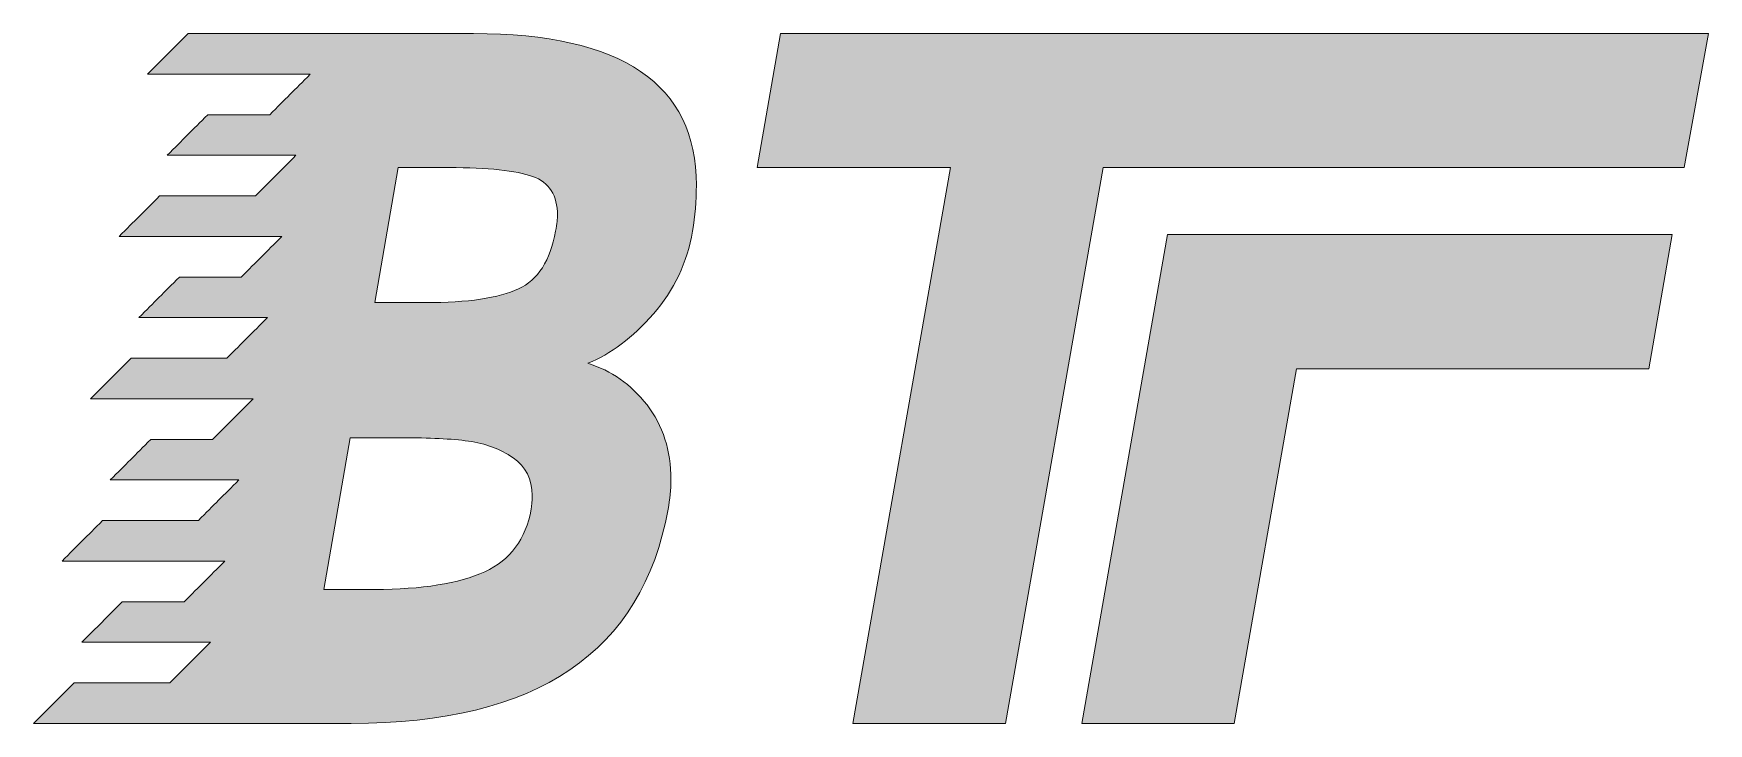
# Model space of a CAD drawing. Extents: x 433 to 1419, y -743 to -337.
import ezdxf

# ---------------------------------------------------------------- set-up
doc = ezdxf.new("R2010")
doc.units = 0
doc.header["$MEASUREMENT"] = 0
doc.layers.add('Layer 1', color=7, linetype='Continuous', lineweight=0)

msp = doc.modelspace()

# ---------------------------------------------------------------- hatches: boundary and pattern name
at = {"layer": 'Layer 1', "true_color": 0x000000, "transparency": 33554687}
h = msp.add_hatch(color=18, dxfattribs=at)
h.dxf.hatch_style = 2
edge = h.paths.add_edge_path()
edge.add_spline(control_points=[(740.26, -453.31), (737.18, -470.59), (729.89, -481.92), (718.37, -487.3), (706.85, -492.68), (688.61, -495.36), (663.65, -495.36), (663.65, -495.36), (633.7, -495.36), (633.7, -495.36), (633.7, -495.36), (647.52, -415.87), (647.52, -415.87), (647.52, -415.87), (677.48, -415.87), (677.48, -415.87), (700.52, -415.87), (716.93, -417.6), (726.72, -421.06), (736.52, -424.51), (741.41, -432.2), (741.41, -444.1), (741.41, -445.63), (741.02, -448.7), (740.26, -453.31)], knot_values=[0, 0, 0, 0, 1, 1, 1, 2, 2, 2, 3, 3, 3, 4, 4, 4, 5, 5, 5, 6, 6, 6, 7, 7, 7, 8, 8, 8, 8], degree=3, periodic=0)
edge = h.paths.add_edge_path()
edge.add_spline(control_points=[(725.86, -616.9), (722.78, -634.56), (713.66, -646.85), (698.5, -653.76), (683.33, -660.67), (661.73, -664.13), (633.7, -664.13), (633.7, -664.13), (603.75, -664.13), (603.75, -664.13), (603.75, -664.13), (619.3, -574.85), (619.3, -574.85), (619.3, -574.85), (649.83, -574.85), (649.83, -574.85), (665.96, -574.85), (679.01, -575.52), (689, -576.86), (698.98, -578.21), (707.72, -581.47), (715.2, -586.66), (722.69, -591.84), (726.44, -599.24), (726.44, -608.83), (726.44, -612.29), (726.24, -614.98), (725.86, -616.9)], knot_values=[0, 0, 0, 0, 1, 1, 1, 2, 2, 2, 3, 3, 3, 4, 4, 4, 5, 5, 5, 6, 6, 6, 7, 7, 7, 8, 8, 8, 9, 9, 9, 9], degree=3, periodic=0)
edge = h.paths.add_edge_path()
edge.add_spline(control_points=[(797.86, -501.98), (810.14, -487.97), (817.82, -471.74), (820.9, -453.31), (822.43, -444.48), (823.2, -435.46), (823.2, -426.24), (823.2, -366.72), (779.43, -336.96), (691.88, -336.96), (691.88, -336.96), (599.97, -336.96), (599.97, -336.96), (599.97, -336.96), (572.07, -336.96), (572.07, -336.96), (572.07, -336.96), (523.85, -336.96), (523.85, -336.96), (514.53, -346.29), (509.3, -351.52), (499.97, -360.85), (499.97, -360.85), (567.87, -360.85), (567.87, -360.85), (567.87, -360.85), (576.08, -360.85), (576.08, -360.85), (576.08, -360.85), (595.77, -360.85), (595.77, -360.85), (586.44, -370.18), (581.21, -375.41), (571.88, -384.73), (571.88, -384.73), (535.45, -384.73), (535.45, -384.73), (526.12, -394.06), (520.89, -399.29), (511.56, -408.62), (511.56, -408.62), (559.46, -408.62), (559.46, -408.62), (559.46, -408.62), (587.36, -408.62), (587.36, -408.62), (578.03, -417.95), (572.8, -423.18), (563.48, -432.51), (563.48, -432.51), (555.26, -432.51), (555.26, -432.51), (555.26, -432.51), (507.05, -432.51), (507.05, -432.51), (497.72, -441.84), (492.49, -447.07), (483.16, -456.4), (483.16, -456.4), (551.06, -456.4), (551.06, -456.4), (551.06, -456.4), (559.27, -456.4), (559.27, -456.4), (559.27, -456.4), (578.96, -456.4), (578.96, -456.4), (578.96, -456.4), (578.96, -456.4), (578.96, -456.4), (569.63, -465.72), (564.4, -470.95), (555.07, -480.28), (555.07, -480.28), (546.86, -480.28), (546.86, -480.28), (546.86, -480.28), (518.65, -480.28), (518.65, -480.28), (509.32, -489.61), (504.09, -494.84), (494.76, -504.17), (494.76, -504.17), (542.66, -504.17), (542.66, -504.17), (542.66, -504.17), (570.56, -504.17), (570.56, -504.17), (570.56, -504.17), (570.56, -504.17), (570.56, -504.17), (561.23, -513.5), (556, -518.73), (546.67, -528.06), (546.67, -528.06), (538.46, -528.06), (538.46, -528.06), (538.46, -528.06), (490.24, -528.06), (490.24, -528.06), (480.91, -537.38), (475.68, -542.62), (466.36, -551.94), (466.36, -551.94), (466.36, -551.94), (466.36, -551.94), (466.36, -551.94), (542.47, -551.94), (542.47, -551.94), (542.47, -551.94), (542.47, -551.94), (542.47, -551.94), (542.47, -551.94), (562.15, -551.94), (562.15, -551.94), (562.15, -551.94), (562.15, -551.94), (562.15, -551.94), (552.83, -561.27), (547.6, -566.5), (538.27, -575.83), (538.27, -575.83), (530.05, -575.83), (530.05, -575.83), (530.05, -575.83), (501.84, -575.83), (501.84, -575.83), (492.51, -585.16), (487.28, -590.39), (477.95, -599.72), (477.95, -599.72), (477.95, -599.72), (477.95, -599.72), (477.95, -599.72), (525.85, -599.72), (525.85, -599.72), (525.85, -599.72), (553.75, -599.72), (553.75, -599.72), (544.42, -609.05), (539.19, -614.28), (529.86, -623.6), (529.86, -623.6), (521.65, -623.6), (521.65, -623.6), (521.65, -623.6), (473.44, -623.6), (473.44, -623.6), (464.11, -632.93), (458.88, -638.16), (449.55, -647.49), (449.55, -647.49), (449.55, -647.49), (449.55, -647.49), (449.55, -647.49), (517.45, -647.49), (517.45, -647.49), (517.45, -647.49), (525.66, -647.49), (525.66, -647.49), (525.66, -647.49), (545.35, -647.49), (545.35, -647.49), (536.02, -656.82), (530.79, -662.05), (521.46, -671.38), (521.46, -671.38), (513.25, -671.38), (513.25, -671.38), (513.25, -671.38), (485.03, -671.38), (485.03, -671.38), (475.71, -680.71), (470.48, -685.94), (461.15, -695.27), (461.15, -695.27), (509.05, -695.27), (509.05, -695.27), (509.05, -695.27), (536.95, -695.27), (536.95, -695.27), (527.62, -704.59), (522.39, -709.82), (513.06, -719.15), (513.06, -719.15), (456.63, -719.15), (456.63, -719.15), (447.3, -728.48), (442.07, -733.71), (432.74, -743.04), (432.74, -743.04), (500.64, -743.04), (500.64, -743.04), (500.64, -743.04), (500.64, -743.04), (500.64, -743.04), (500.64, -743.04), (619.88, -743.04), (619.88, -743.04), (729.32, -743.04), (791.52, -700.99), (806.5, -616.9), (807.65, -611.14), (808.23, -605.38), (808.23, -599.62), (808.23, -582.34), (803.52, -567.65), (794.12, -555.55), (784.7, -543.46), (773.09, -535.3), (759.27, -531.07), (772.7, -525.7), (785.56, -516.01), (797.86, -501.98)], knot_values=[0, 0, 0, 0, 1, 1, 1, 2, 2, 2, 3, 3, 3, 4, 4, 4, 5, 5, 5, 6, 6, 6, 7, 7, 7, 8, 8, 8, 9, 9, 9, 10, 10, 10, 11, 11, 11, 12, 12, 12, 13, 13, 13, 14, 14, 14, 15, 15, 15, 16, 16, 16, 17, 17, 17, 18, 18, 18, 19, 19, 19, 20, 20, 20, 21, 21, 21, 22, 22, 22, 23, 23, 23, 24, 24, 24, 25, 25, 25, 26, 26, 26, 27, 27, 27, 28, 28, 28, 29, 29, 29, 30, 30, 30, 31, 31, 31, 32, 32, 32, 33, 33, 33, 34, 34, 34, 35, 35, 35, 36, 36, 36, 37, 37, 37, 38, 38, 38, 39, 39, 39, 40, 40, 40, 41, 41, 41, 42, 42, 42, 43, 43, 43, 44, 44, 44, 45, 45, 45, 46, 46, 46, 47, 47, 47, 48, 48, 48, 49, 49, 49, 50, 50, 50, 51, 51, 51, 52, 52, 52, 53, 53, 53, 54, 54, 54, 55, 55, 55, 56, 56, 56, 57, 57, 57, 58, 58, 58, 59, 59, 59, 60, 60, 60, 61, 61, 61, 62, 62, 62, 63, 63, 63, 64, 64, 64, 65, 65, 65, 66, 66, 66, 67, 67, 67, 68, 68, 68, 69, 69, 69, 70, 70, 70, 71, 71, 71, 71], degree=3, periodic=0)
h = msp.add_hatch(color=18, dxfattribs=at)
h.dxf.hatch_style = 2
h.paths.add_polyline_path([(872.73, -336.96), (1419.36, -336.96), (1404.96, -415.87), (1062.81, -415.87), (1005.21, -743.04), (915.36, -743.04), (972.96, -415.87), (858.91, -415.87)])
h = msp.add_hatch(color=18, dxfattribs=at)
h.dxf.hatch_style = 2
h.paths.add_polyline_path([(1050.14, -743.04), (1100.79, -455.33), (1398.01, -455.33), (1384.12, -534.24), (1176.76, -534.24), (1140, -743.04)])

# ---------------------------------------------------------------- linework, layer by layer
at = {"layer": 'Layer 1'}
for points in [[(872.73, -336.96), (1419.36, -336.96), (1404.96, -415.87), (1062.81, -415.87), (1005.21, -743.04), (915.36, -743.04), (972.96, -415.87), (858.91, -415.87)], [(1050.14, -743.04), (1100.79, -455.33), (1398.01, -455.33), (1384.12, -534.24), (1176.76, -534.24), (1140, -743.04)]]:
    msp.add_lwpolyline(points, close=True, dxfattribs=at)
for points, knots in [([(797.86, -501.98), (810.14, -487.97), (817.82, -471.74), (820.9, -453.31), (822.43, -444.48), (823.2, -435.46), (823.2, -426.24), (823.2, -366.72), (779.43, -336.96), (691.88, -336.96), (691.88, -336.96), (599.97, -336.96), (599.97, -336.96), (599.97, -336.96), (572.07, -336.96), (572.07, -336.96), (572.07, -336.96), (523.85, -336.96), (523.85, -336.96), (514.53, -346.29), (509.3, -351.52), (499.97, -360.85), (499.97, -360.85), (567.87, -360.85), (567.87, -360.85), (567.87, -360.85), (576.08, -360.85), (576.08, -360.85), (576.08, -360.85), (595.77, -360.85), (595.77, -360.85), (586.44, -370.18), (581.21, -375.41), (571.88, -384.73), (571.88, -384.73), (535.45, -384.73), (535.45, -384.73), (526.12, -394.06), (520.89, -399.29), (511.56, -408.62), (511.56, -408.62), (559.46, -408.62), (559.46, -408.62), (559.46, -408.62), (587.36, -408.62), (587.36, -408.62), (578.03, -417.95), (572.8, -423.18), (563.48, -432.51), (563.48, -432.51), (555.26, -432.51), (555.26, -432.51), (555.26, -432.51), (507.05, -432.51), (507.05, -432.51), (497.72, -441.84), (492.49, -447.07), (483.16, -456.4), (483.16, -456.4), (551.06, -456.4), (551.06, -456.4), (551.06, -456.4), (559.27, -456.4), (559.27, -456.4), (559.27, -456.4), (578.96, -456.4), (578.96, -456.4), (578.96, -456.4), (578.96, -456.4), (578.96, -456.4), (569.63, -465.72), (564.4, -470.95), (555.07, -480.28), (555.07, -480.28), (546.86, -480.28), (546.86, -480.28), (546.86, -480.28), (518.65, -480.28), (518.65, -480.28), (509.32, -489.61), (504.09, -494.84), (494.76, -504.17), (494.76, -504.17), (542.66, -504.17), (542.66, -504.17), (542.66, -504.17), (570.56, -504.17), (570.56, -504.17), (570.56, -504.17), (570.56, -504.17), (570.56, -504.17), (561.23, -513.5), (556, -518.73), (546.67, -528.06), (546.67, -528.06), (538.46, -528.06), (538.46, -528.06), (538.46, -528.06), (490.24, -528.06), (490.24, -528.06), (480.91, -537.38), (475.68, -542.62), (466.36, -551.94), (466.36, -551.94), (466.36, -551.94), (466.36, -551.94), (466.36, -551.94), (542.47, -551.94), (542.47, -551.94), (542.47, -551.94), (542.47, -551.94), (542.47, -551.94), (542.47, -551.94), (562.15, -551.94), (562.15, -551.94), (562.15, -551.94), (562.15, -551.94), (562.15, -551.94), (552.83, -561.27), (547.6, -566.5), (538.27, -575.83), (538.27, -575.83), (530.05, -575.83), (530.05, -575.83), (530.05, -575.83), (501.84, -575.83), (501.84, -575.83), (492.51, -585.16), (487.28, -590.39), (477.95, -599.72), (477.95, -599.72), (477.95, -599.72), (477.95, -599.72), (477.95, -599.72), (525.85, -599.72), (525.85, -599.72), (525.85, -599.72), (553.75, -599.72), (553.75, -599.72), (544.42, -609.05), (539.19, -614.28), (529.86, -623.6), (529.86, -623.6), (521.65, -623.6), (521.65, -623.6), (521.65, -623.6), (473.44, -623.6), (473.44, -623.6), (464.11, -632.93), (458.88, -638.16), (449.55, -647.49), (449.55, -647.49), (449.55, -647.49), (449.55, -647.49), (449.55, -647.49), (517.45, -647.49), (517.45, -647.49), (517.45, -647.49), (525.66, -647.49), (525.66, -647.49), (525.66, -647.49), (545.35, -647.49), (545.35, -647.49), (536.02, -656.82), (530.79, -662.05), (521.46, -671.38), (521.46, -671.38), (513.25, -671.38), (513.25, -671.38), (513.25, -671.38), (485.03, -671.38), (485.03, -671.38), (475.71, -680.71), (470.48, -685.94), (461.15, -695.27), (461.15, -695.27), (509.05, -695.27), (509.05, -695.27), (509.05, -695.27), (536.95, -695.27), (536.95, -695.27), (527.62, -704.59), (522.39, -709.82), (513.06, -719.15), (513.06, -719.15), (456.63, -719.15), (456.63, -719.15), (447.3, -728.48), (442.07, -733.71), (432.74, -743.04), (432.74, -743.04), (500.64, -743.04), (500.64, -743.04), (500.64, -743.04), (500.64, -743.04), (500.64, -743.04), (500.64, -743.04), (619.88, -743.04), (619.88, -743.04), (729.32, -743.04), (791.52, -700.99), (806.5, -616.9), (807.65, -611.14), (808.23, -605.38), (808.23, -599.62), (808.23, -582.34), (803.52, -567.65), (794.12, -555.55), (784.7, -543.46), (773.09, -535.3), (759.27, -531.07), (772.7, -525.7), (785.56, -516.01), (797.86, -501.98)], [0, 0, 0, 0, 1, 1, 1, 2, 2, 2, 3, 3, 3, 4, 4, 4, 5, 5, 5, 6, 6, 6, 7, 7, 7, 8, 8, 8, 9, 9, 9, 10, 10, 10, 11, 11, 11, 12, 12, 12, 13, 13, 13, 14, 14, 14, 15, 15, 15, 16, 16, 16, 17, 17, 17, 18, 18, 18, 19, 19, 19, 20, 20, 20, 21, 21, 21, 22, 22, 22, 23, 23, 23, 24, 24, 24, 25, 25, 25, 26, 26, 26, 27, 27, 27, 28, 28, 28, 29, 29, 29, 30, 30, 30, 31, 31, 31, 32, 32, 32, 33, 33, 33, 34, 34, 34, 35, 35, 35, 36, 36, 36, 37, 37, 37, 38, 38, 38, 39, 39, 39, 40, 40, 40, 41, 41, 41, 42, 42, 42, 43, 43, 43, 44, 44, 44, 45, 45, 45, 46, 46, 46, 47, 47, 47, 48, 48, 48, 49, 49, 49, 50, 50, 50, 51, 51, 51, 52, 52, 52, 53, 53, 53, 54, 54, 54, 55, 55, 55, 56, 56, 56, 57, 57, 57, 58, 58, 58, 59, 59, 59, 60, 60, 60, 61, 61, 61, 62, 62, 62, 63, 63, 63, 64, 64, 64, 65, 65, 65, 66, 66, 66, 67, 67, 67, 68, 68, 68, 69, 69, 69, 70, 70, 70, 71, 71, 71, 71]), ([(740.26, -453.31), (737.18, -470.59), (729.89, -481.92), (718.37, -487.3), (706.85, -492.68), (688.61, -495.36), (663.65, -495.36), (663.65, -495.36), (633.7, -495.36), (633.7, -495.36), (633.7, -495.36), (647.52, -415.87), (647.52, -415.87), (647.52, -415.87), (677.48, -415.87), (677.48, -415.87), (700.52, -415.87), (716.93, -417.6), (726.72, -421.06), (736.52, -424.51), (741.41, -432.2), (741.41, -444.1), (741.41, -445.63), (741.02, -448.7), (740.26, -453.31)], [0, 0, 0, 0, 1, 1, 1, 2, 2, 2, 3, 3, 3, 4, 4, 4, 5, 5, 5, 6, 6, 6, 7, 7, 7, 8, 8, 8, 8]), ([(725.86, -616.9), (722.78, -634.56), (713.66, -646.85), (698.5, -653.76), (683.33, -660.67), (661.73, -664.13), (633.7, -664.13), (633.7, -664.13), (603.75, -664.13), (603.75, -664.13), (603.75, -664.13), (619.3, -574.85), (619.3, -574.85), (619.3, -574.85), (649.83, -574.85), (649.83, -574.85), (665.96, -574.85), (679.01, -575.52), (689, -576.86), (698.98, -578.21), (707.72, -581.47), (715.2, -586.66), (722.69, -591.84), (726.44, -599.24), (726.44, -608.83), (726.44, -612.29), (726.24, -614.98), (725.86, -616.9)], [0, 0, 0, 0, 1, 1, 1, 2, 2, 2, 3, 3, 3, 4, 4, 4, 5, 5, 5, 6, 6, 6, 7, 7, 7, 8, 8, 8, 9, 9, 9, 9])]:
    msp.add_open_spline(points, degree=3, knots=knots, dxfattribs=at)

doc.saveas('drawing.dxf')
